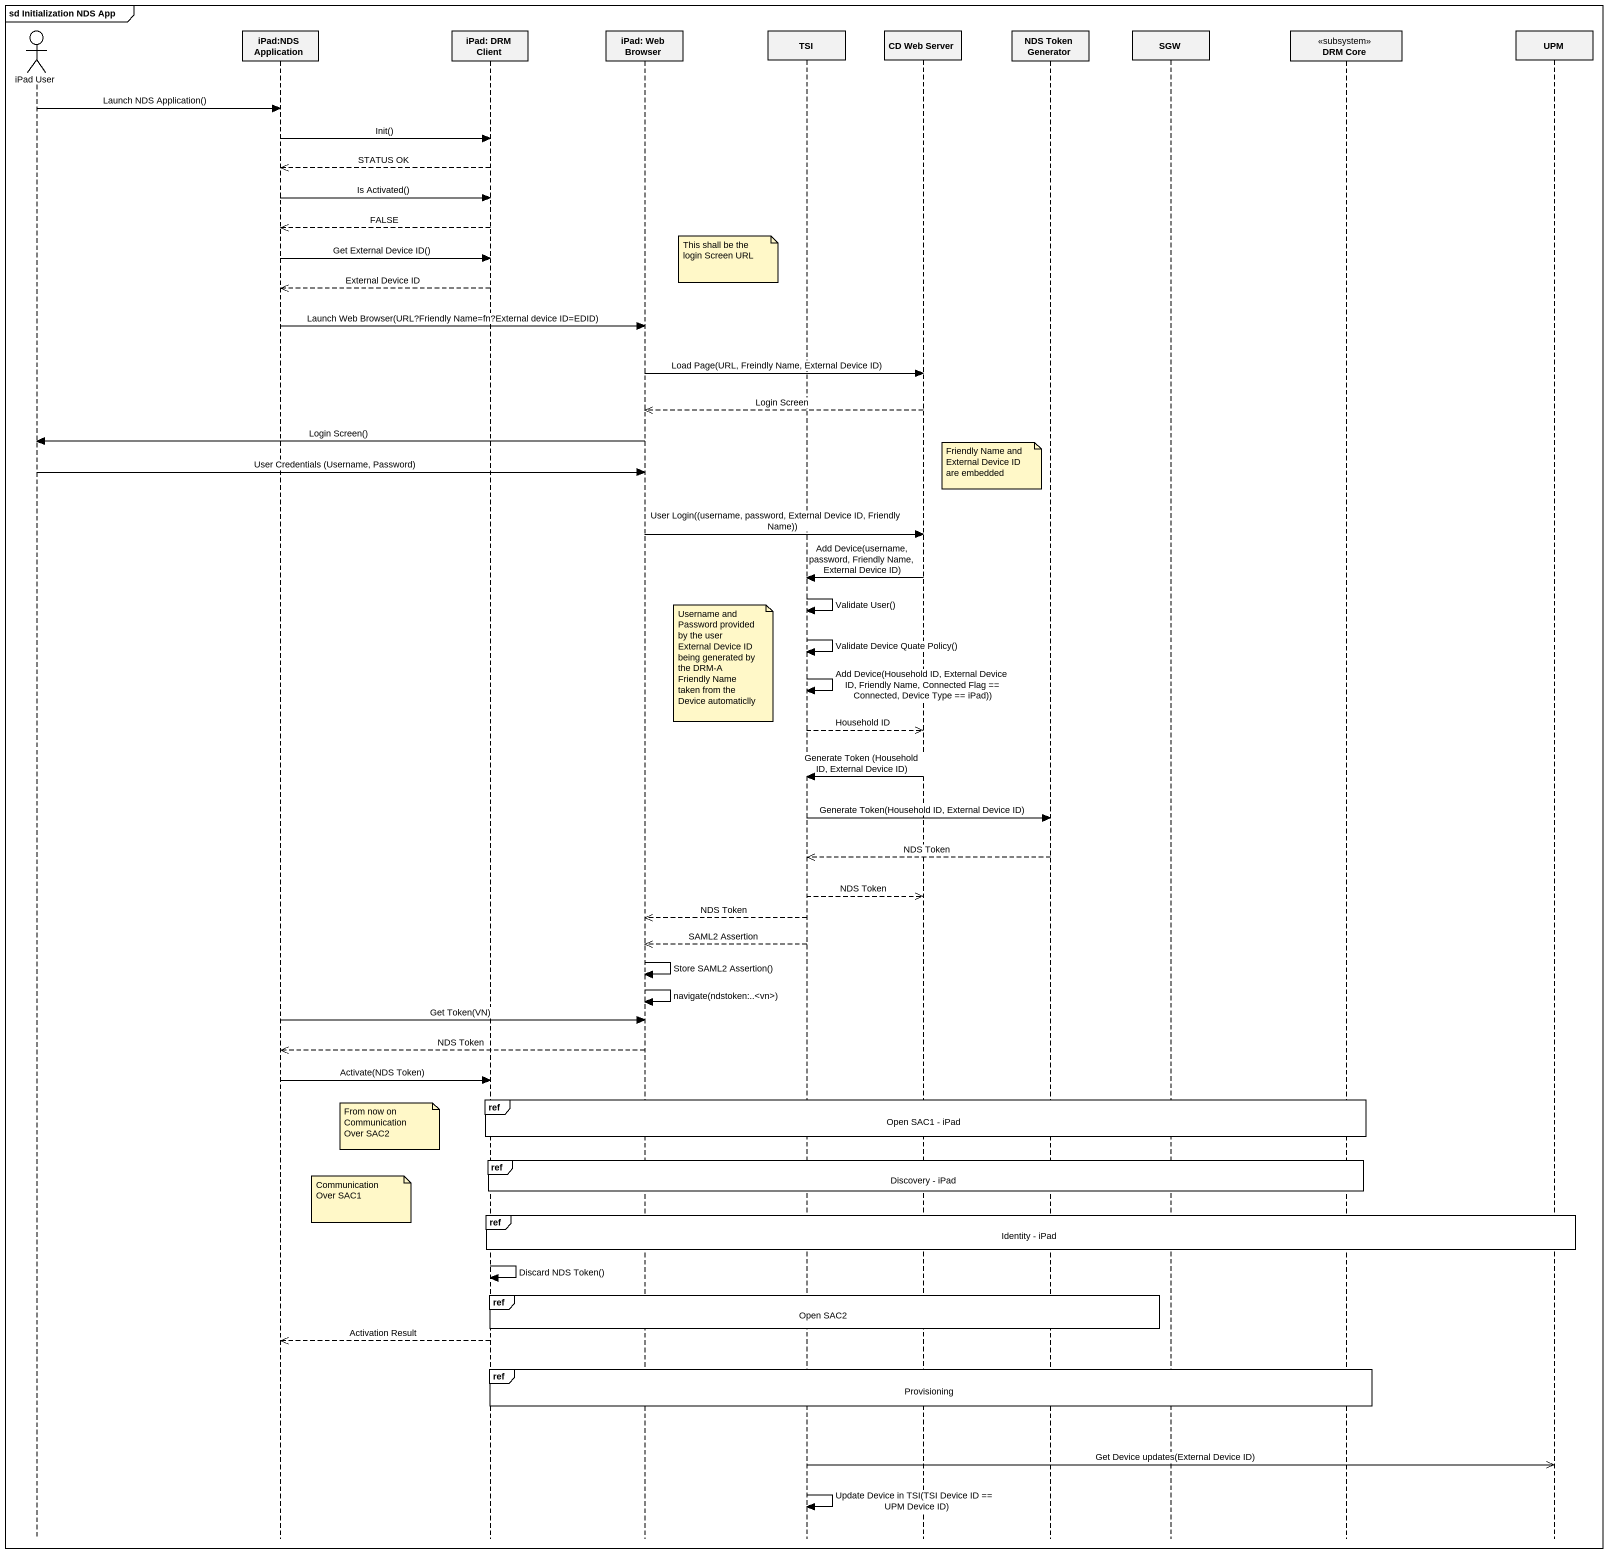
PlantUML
@startuml
mainframe sd Initialization NDS App
hide footbox
actor "iPad User" as iPad_User
participant "iPad:NDS Application" as iPad_NDS_Application
participant "iPad: DRM Client" as iPad_DRM_Client
participant "iPad: Web Browser" as iPad_Web_Browser
participant TSI
participant "CD Web Server" as CD_Web_Server
participant "NDS Token Generator" as NDS_Token_Generator
participant SGW
participant "DRM Core" as DRM_Core <<subsystem>>
participant UPM

iPad_User -> iPad_NDS_Application : Launch NDS Application()
iPad_NDS_Application -> iPad_DRM_Client : Init()
iPad_DRM_Client -->> iPad_NDS_Application : STATUS OK
iPad_NDS_Application -> iPad_DRM_Client : Is Activated()
iPad_DRM_Client -->> iPad_NDS_Application : FALSE
iPad_NDS_Application -> iPad_DRM_Client : Get External Device ID()
note left of TSI : This shall be the login Screen URL
iPad_DRM_Client -->> iPad_NDS_Application : External Device ID
iPad_NDS_Application -> iPad_Web_Browser : Launch Web Browser(URL?Friendly Name=fn?External device ID=EDID)
iPad_Web_Browser -> CD_Web_Server : Load Page(URL, Freindly Name, External Device ID)
CD_Web_Server -->> iPad_Web_Browser : Login Screen
iPad_Web_Browser -> iPad_User : Login Screen()
note left of NDS_Token_Generator : Friendly Name and External Device ID are embedded
iPad_User -> iPad_Web_Browser : User Credentials (Username, Password)
iPad_Web_Browser -> CD_Web_Server : User Login((username, password, External Device ID, Friendly Name))
CD_Web_Server -> TSI : Add Device(username, password, Friendly Name, External Device ID)
TSI -> TSI : Validate User()
TSI -> TSI : Validate Device Quate Policy()
note right of iPad_Web_Browser
  Username and Password provided by the user
  External Device ID being generated by the DRM-A
  Friendly Name taken from the Device automaticlly
end note
TSI -> TSI : Add Device(Household ID, External Device ID, Friendly Name, Connected Flag == Connected, Device Type == iPad))
TSI -->> CD_Web_Server : Household ID
CD_Web_Server -> TSI : Generate Token (Household ID, External Device ID)
TSI -> NDS_Token_Generator : Generate Token(Household ID, External Device ID)
NDS_Token_Generator -->> TSI : NDS Token
TSI -->> CD_Web_Server : NDS Token
TSI -->> iPad_Web_Browser : NDS Token
TSI -->> iPad_Web_Browser : SAML2 Assertion
iPad_Web_Browser -> iPad_Web_Browser : Store SAML2 Assertion()
iPad_Web_Browser -> iPad_Web_Browser : navigate(ndstoken:..<vn>)
iPad_NDS_Application -> iPad_Web_Browser : Get Token(VN)
iPad_Web_Browser -->> iPad_NDS_Application : NDS Token
iPad_NDS_Application -> iPad_DRM_Client : Activate(NDS Token)
ref over iPad_DRM_Client, iPad_Web_Browser, TSI, CD_Web_Server, NDS_Token_Generator, SGW, DRM_Core : Open SAC1 - iPad
note left of iPad_DRM_Client : From now on Communication Over SAC2
ref over iPad_DRM_Client, iPad_Web_Browser, TSI, CD_Web_Server, NDS_Token_Generator, SGW, DRM_Core : Discovery - iPad
note right of iPad_NDS_Application : Communication Over SAC1
ref over iPad_DRM_Client, iPad_Web_Browser, TSI, CD_Web_Server, NDS_Token_Generator, SGW, DRM_Core, UPM : Identity - iPad
iPad_DRM_Client -> iPad_DRM_Client : Discard NDS Token()
ref over iPad_DRM_Client, iPad_Web_Browser, TSI, CD_Web_Server, NDS_Token_Generator : Open SAC2
iPad_DRM_Client -->> iPad_NDS_Application : Activation Result
ref over iPad_DRM_Client, iPad_Web_Browser, TSI, CD_Web_Server, NDS_Token_Generator, SGW, DRM_Core : Provisioning
TSI ->> UPM : Get Device updates(External Device ID)
TSI -> TSI : Update Device in TSI(TSI Device ID == UPM Device ID)
@enduml
